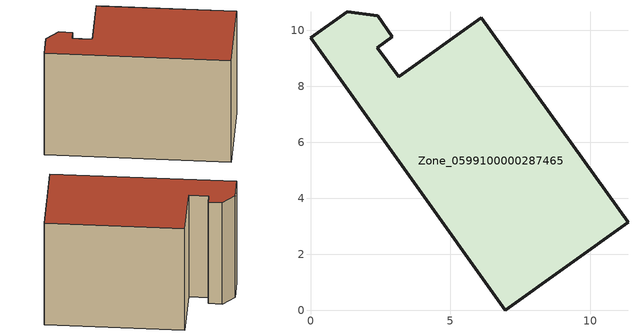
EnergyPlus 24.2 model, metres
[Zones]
Zone_0599100000287465
 floor ground (C_G): 1.31,10.67 2.41,10.52 2.92,9.77 2.39,9.39 3.15,8.34 6.1,10.45 11.35,3.14 6.96,0 0,9.74 z0
 wall outside (C_F): 6.96,0 11.35,3.14 6.1,10.45 3.15,8.34 2.39,9.39 2.92,9.77 2.41,10.52 1.31,10.67 0,9.74 6.96,0 z0:7.98
 roof outside (C_R): 1.31,10.67 0,9.74 6.96,0 11.35,3.14 6.1,10.45 3.15,8.34 2.39,9.39 2.92,9.77 2.41,10.52 z7.98
[BUILDING]
Pand.0599100000287465: North Axis=0; Terrain=City; Loads Convergence Tolerance Value=0.04; Temperature Convergence Tolerance Value=0.4; Solar Distribution=FullExterior; Maximum Number of Warmup Days=25; Minimum Number of Warmup Days=1
[Site:Location]
Rotterdam.The.Hague.AP_ZH_NLD Design_Conditions: Latitude=51.96; Longitude=4.45; Time Zone=1; Elevation=-4.5
[SITE:GROUNDTEMPERATURE:BUILDINGSURFACE]
18, 18, 18, 18, 18, 18, 18, 18, 18, 18, 18, 18
[MATERIAL] Thermal Absorptance=0.9; Solar Absorptance=0.7; Visible Absorptance=0.7
Name | Roughness | Thickness | Conductivity | Density | Specific Heat
G.TI.1975-1991 | MediumSmooth | 0.15 | 0.288461 | 540 | 1210
F.TI.1975-1991 | Rough | 0.3 | 0.230769 | 1920 | 840
R.TI.1975-1991 | MediumRough | 0.2 | 0.153846 | 1500 | 1000
[CONSTRUCTION]
C_G: G.TI.1975-1991
C_F: F.TI.1975-1991
C_R: R.TI.1975-1991
[ZONE]
Zone_0599100000287465: Type=1; Multiplier=1; Ceiling Height=Autocalculate; Volume=Autocalculate; Floor Area=autocalculate; Part of Total Floor Area=Yes
[ZONEINFILTRATION:DESIGNFLOWRATE]
Infil_Zone_0599100000287465: Zone or ZoneList or Space or SpaceList=Zone_0599100000287465; Schedule=AlwaysOn; Design Flow Rate Calculation Method=Flow/Area; Flow Rate per Floor Area=0.003; Constant Term Coefficient=1; Temperature Term Coefficient=0; Velocity Term Coefficient=0; Velocity Squared Term Coefficient=0
[HVACTEMPLATE:ZONE:IDEALLOADSAIRSYSTEM]
Zone_0599100000287465: Maximum Heating Supply Air Temperature=50; Minimum Cooling Supply Air Temperature=13; Maximum Heating Supply Air Humidity Ratio=0.0156; Minimum Cooling Supply Air Humidity Ratio=0.0077; Heating Limit=NoLimit; Cooling Limit=NoLimit; Dehumidification Control Type=ConstantSensibleHeatRatio; Cooling Sensible Heat Ratio=0.7; Dehumidification Setpoint=60; Humidification Control Type=None; Humidification Setpoint=30; Outdoor Air Method=None; Outdoor Air Flow Rate per Person=0.00944; Outdoor Air Flow Rate per Zone Floor Area=0; Outdoor Air Flow Rate per Zone=0; Demand Controlled Ventilation Type=None; Outdoor Air Economizer Type=NoEconomizer; Heat Recovery Type=None; Sensible Heat Recovery Effectiveness=0.7; Latent Heat Recovery Effectiveness=0.65
[ZONECONTROL:THERMOSTAT]
ThermostatControl_Zone_0599100000287465: Zone or ZoneList=Zone_0599100000287465; Control Type Schedule=DualSetpointControlType; Control 1=Thermostat_Zone_0599100000287465; Temperature Difference Between Cutout And Setpoint=0
[THERMOSTATSETPOINT:DUALSETPOINT]
Thermostat_Zone_0599100000287465: Heating Setpoint Temperature Schedule=HeatingSetpoint_Zone_0599100000287465; Cooling Setpoint Temperature Schedule=CoolingSetpoint_Zone_0599100000287465
[SCHEDULE:COMPACT]
HeatingSetpoint_Zone_0599100000287465: Through: 12/31, For: AllDays, Until: 24:00, 21
CoolingSetpoint_Zone_0599100000287465: Through: 12/31, For: AllDays, Until: 24:00, 24
DualSetpointControlType: Through: 12/31, For: AllDays, Until: 24:00, 4
AlwaysOn: Through: 12/31, For: AllDays, Until: 24:00, 1
